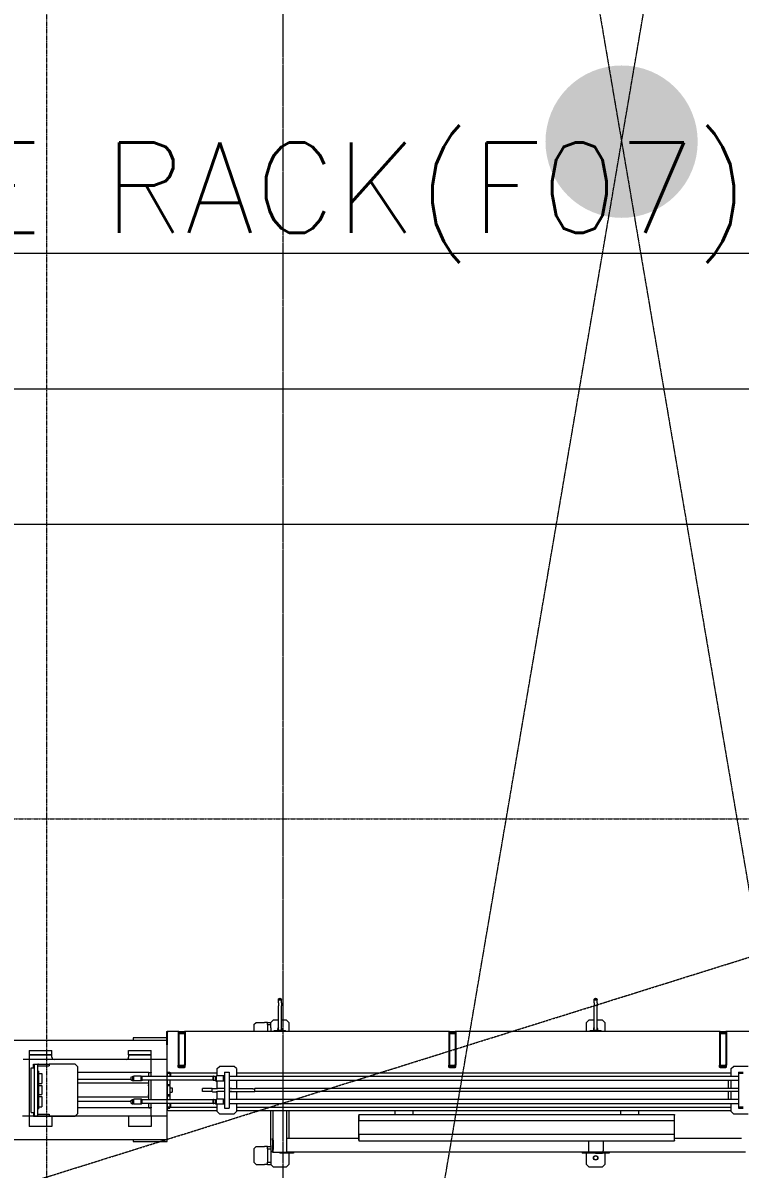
# Model space of a CAD drawing. Extents: x -59767 to 1106559, y -1290 to 1129522.
# Drawn here: x 68104 to 71284, y 252893 to 257971 of the extents above; entities that cross this region are included whole.
import ezdxf

# ---------------------------------------------------------------- set-up
doc = ezdxf.new("R2010")
doc.units = 0
doc.linetypes.add('CENTER', pattern=[2, 1.25, -0.25, 0.25, -0.25])
doc.linetypes.add('PHANTOMX2', pattern=[5, 2.5, -0.5, 0.5, -0.5, 0.5, -0.5])
doc.layers.get('0').update_dxf_attribs({"linetype": 'CONTINUOUS', "lineweight": 9})
for name, color, linetype, lineweight in [('CENTER', 1, 'CENTER', 9), ('TEXT', 3, 'CONTINUOUS', 9), ('중간선', 5, 'CONTINUOUS', 9), ('중심선', 1, 'CENTER', 9)]:
    doc.layers.add(name, color=color, linetype=linetype, lineweight=lineweight)
doc.styles.get("Standard").update_dxf_attribs({"font": 'romans.shx', "bigfont": 'whtgtxt.shx'})

# ---------------------------------------------------------------- blocks, each defined once
blk = doc.blocks.new('CRANE')
at = {"color": 4, "linetype": 'PHANTOMX2'}
for p, q in [((69258.2, 563229.1, -1), (72258.2, 580829.1)), ((69258.2, 580829.1), (72258.2, 563229.1))]:
    blk.add_line(p, q, dxfattribs=at)
blk.add_lwpolyline([(69258.2, 580829.1), (72258.2, 580829.1), (72258.2, 563229.1), (69258.2, 563229.1)], close=True, dxfattribs=at)
at = {"const_width": 337.5}
blk.add_lwpolyline([(70758.2, 571860.3, -1), (70758.2, 572197.8, -1)], format="xyb", close=True, dxfattribs=at)
at = {"layer": 'CENTER', "linetype": 'CENTER'}
blk.add_line((56008.2, 563629.1), (109758.2, 580429.1, -3), dxfattribs=at)

msp = doc.modelspace()

# ---------------------------------------------------------------- linework, layer by layer
at = {"layer": '중간선', "lineweight": 9}
for p, q in [((71401.2, 256948.7), (61401.2, 256948.7)), ((71401.2, 256348.7), (61401.2, 256348.7)), ((71401.2, 255748.7), (61401.2, 255748.7)), ((69236.7, 253630.3), (69236.7, 253645.7)), ((69236.7, 253630.3), (69236.7, 253645.7)), ((69236.7, 253630.3), (69236.7, 253645.7)), ((69236.7, 253630.3), (69236.7, 253645.7)), ((69236.7, 253630.3), (69236.7, 253645.7)), ((69236.7, 253630.3), (69236.7, 253645.7)), ((69236.7, 253630.3), (69236.7, 253645.7)), ((69236.7, 253630.3), (69236.7, 253616.2)), ((69236.7, 253630.3), (69236.7, 253616.2)), ((69236.7, 253630.3), (69236.7, 253616.2)), ((69236.7, 253630.3), (69236.7, 253616.2)), ((69236.7, 253630.3), (69236.7, 253616.2)), ((69236.7, 253630.3), (69236.7, 253616.2)), ((69236.7, 253630.3), (69236.7, 253616.2)), ((69236.7, 253507.5), (69236.7, 253616.2)), ((69236.7, 253507.5), (69236.7, 253616.2)), ((69236.7, 253507.5), (69236.7, 253616.2)), ((69236.7, 253507.5), (69236.7, 253616.2)), ((69236.7, 253507.5), (69236.7, 253616.2)), ((69236.7, 253507.5), (69236.7, 253616.2)), ((69236.7, 253507.5), (69236.7, 253616.2)), ((69249.7, 253630.3), (69249.7, 253645.7)), ((69249.7, 253630.3), (69249.7, 253616.2)), ((69249.7, 253507.5), (69249.7, 253616.2)), ((70636.7, 253630.3), (70636.7, 253645.7)), ((70636.7, 253630.3), (70636.7, 253645.7)), ((70636.7, 253630.3), (70636.7, 253645.7)), ((70636.7, 253630.3), (70636.7, 253645.7)), ((70636.7, 253630.3), (70636.7, 253645.7)), ((70636.7, 253630.3), (70636.7, 253645.7)), ((70636.7, 253630.3), (70636.7, 253645.7)), ((70636.7, 253630.3), (70636.7, 253616.2)), ((70636.7, 253630.3), (70636.7, 253616.2)), ((70636.7, 253630.3), (70636.7, 253616.2)), ((70636.7, 253630.3), (70636.7, 253616.2)), ((70636.7, 253630.3), (70636.7, 253616.2)), ((70636.7, 253630.3), (70636.7, 253616.2)), ((70636.7, 253630.3), (70636.7, 253616.2)), ((70636.7, 253507.5), (70636.7, 253616.2)), ((70636.7, 253507.5), (70636.7, 253616.2)), ((70636.7, 253507.5), (70636.7, 253616.2)), ((70636.7, 253507.5), (70636.7, 253616.2)), ((70636.7, 253507.5), (70636.7, 253616.2)), ((70636.7, 253507.5), (70636.7, 253616.2)), ((70636.7, 253507.5), (70636.7, 253616.2)), ((70649.7, 253630.3), (70649.7, 253645.7)), ((70649.7, 253630.3), (70649.7, 253616.2)), ((70649.7, 253507.5), (70649.7, 253616.2)), ((69128.2, 253533.5), (69138.2, 253543.5)), ((69128.2, 253533.5), (69128.2, 253503.5)), ((69138.2, 253543.5), (69174.2, 253543.5)), ((69188.2, 253543.5), (69174.2, 253543.5)), ((69188.2, 253543.5), (69203.2, 253543.5)), ((69188.2, 253533.5), (69188.2, 253543.5)), ((69188.2, 253533.5), (69188.2, 253503.5)), ((69188.2, 253533.5), (69203.2, 253533.5)), ((69203.2, 253543.5), (69213.2, 253553.5)), ((69203.2, 253518.5), (69203.2, 253543.5)), ((69203.2, 253518.5), (69203.2, 253503.5)), ((69236.7, 253553.5), (69213.2, 253553.5)), ((69273.2, 253553.5), (69249.7, 253553.5)), ((69283.2, 253543.5), (69273.2, 253553.5)), ((69283.2, 253543.5), (69283.2, 253503.5)), ((70603.2, 253543.5), (70613.2, 253553.5)), ((70603.2, 253503.5), (70603.2, 253543.5)), ((70636.7, 253553.5), (70613.2, 253553.5)), ((70673.2, 253553.5), (70649.7, 253553.5)), ((70683.2, 253543.5), (70673.2, 253553.5)), ((70683.2, 253543.5), (70683.2, 253503.5)), ((62643.2, 253464.9), (68740, 253464.9)), ((68593.2, 253474.9), (68593.2, 253464.9)), ((68743.2, 253474.9), (68593.2, 253474.9)), ((68740, 253503.5), (68740, 253497.1)), ((68740, 253503.5), (68743.2, 253503.5)), ((68740, 253497.1), (68740, 253449.9)), ((68748.2, 253503.5), (68743.2, 253503.5)), ((68743.2, 253503.5), (68743.2, 253497.1)), ((68743.2, 253498.5), (68748.2, 253503.5)), ((68743.2, 253503.5), (68743.2, 253497.1)), ((68743.2, 253302.9), (68743.2, 253498.5)), ((68743.2, 253497.1), (68743.2, 253449.9)), ((68743.2, 253497.1), (68743.2, 253449.9)), ((68743.2, 253464.9), (68743.2, 253474.9)), ((68743.2, 253379.9), (68743.2, 253464.9)), ((68794.7, 253503.5), (68748.2, 253503.5)), ((68794.7, 253503.5), (68792.7, 253501.5)), ((68792.7, 253501.5), (68822.7, 253501.5)), ((68792.7, 253501.5), (68792.7, 253495.5)), ((68792.7, 253495.5), (68822.7, 253495.5)), ((68792.7, 253495.5), (68792.7, 253493.5)), ((68792.7, 253493.5), (68822.7, 253493.5)), ((68792.7, 253493.5), (68792.7, 253353.5)), ((68794.7, 253503.5), (68820.7, 253503.5)), ((68794.7, 253490.5), (68794.7, 253356.5)), ((69994.7, 253503.5), (68820.7, 253503.5)), ((68820.7, 253503.5), (68822.7, 253501.5)), ((68820.7, 253490.5), (68820.7, 253356.5)), ((68822.7, 253501.5), (68822.7, 253495.5)), ((68822.7, 253495.5), (68822.7, 253493.5)), ((68822.7, 253493.5), (68822.7, 253353.5)), ((69218.2, 253504.5), (69218.2, 253507.5)), ((69218.2, 253507.5), (69268.2, 253507.5)), ((69218.2, 253504.5), (69218.2, 253507.5)), ((69218.2, 253504.5), (69218.2, 253507.5)), ((69218.2, 253504.5), (69218.2, 253507.5)), ((69218.2, 253504.5), (69218.2, 253507.5)), ((69218.2, 253504.5), (69218.2, 253507.5)), ((69218.2, 253504.5), (69218.2, 253507.5)), ((69218.2, 253504.5), (69228.2, 253504.5)), ((69228.2, 253503.5), (69228.2, 253504.5)), ((69228.2, 253504.5), (69233.2, 253504.5)), ((69233.2, 253503.5), (69233.2, 253504.5)), ((69233.2, 253504.5), (69253.2, 253504.5)), ((69249.7, 253507.5), (69236.7, 253507.5)), ((69253.2, 253504.5), (69258.2, 253504.5)), ((69253.2, 253503.5), (69253.2, 253504.5)), ((69258.2, 253503.5), (69258.2, 253504.5)), ((69258.2, 253504.5), (69268.2, 253504.5)), ((69268.2, 253504.5), (69268.2, 253507.5)), ((69994.7, 253503.5), (69992.7, 253501.5)), ((69992.7, 253501.5), (70022.7, 253501.5)), ((69992.7, 253501.5), (69992.7, 253495.5)), ((69992.7, 253495.5), (70022.7, 253495.5)), ((69992.7, 253495.5), (69992.7, 253493.5)), ((69992.7, 253493.5), (70022.7, 253493.5)), ((69992.7, 253493.5), (69992.7, 253353.5)), ((69994.7, 253503.5), (70020.7, 253503.5)), ((69994.7, 253490.5), (69994.7, 253356.5)), ((71194.7, 253503.5), (70020.7, 253503.5)), ((70020.7, 253503.5), (70022.7, 253501.5)), ((70020.7, 253490.5), (70020.7, 253356.5)), ((70022.7, 253501.5), (70022.7, 253495.5)), ((70022.7, 253495.5), (70022.7, 253493.5)), ((70022.7, 253493.5), (70022.7, 253353.5)), ((70618.2, 253504.5), (70618.2, 253507.5)), ((70618.2, 253507.5), (70668.2, 253507.5)), ((70618.2, 253504.5), (70618.2, 253507.5)), ((70618.2, 253504.5), (70618.2, 253507.5)), ((70618.2, 253504.5), (70618.2, 253507.5)), ((70618.2, 253504.5), (70618.2, 253507.5)), ((70618.2, 253504.5), (70618.2, 253507.5)), ((70618.2, 253504.5), (70618.2, 253507.5)), ((70618.2, 253504.5), (70628.2, 253504.5)), ((70628.2, 253503.5), (70628.2, 253504.5)), ((70628.2, 253504.5), (70633.2, 253504.5)), ((70633.2, 253503.5), (70633.2, 253504.5)), ((70633.2, 253504.5), (70653.2, 253504.5)), ((70649.7, 253507.5), (70636.7, 253507.5)), ((70653.2, 253504.5), (70658.2, 253504.5)), ((70653.2, 253503.5), (70653.2, 253504.5)), ((70658.2, 253503.5), (70658.2, 253504.5)), ((70658.2, 253504.5), (70668.2, 253504.5)), ((70668.2, 253504.5), (70668.2, 253507.5)), ((71194.7, 253503.5), (71192.7, 253501.5)), ((71192.7, 253501.5), (71222.7, 253501.5)), ((71192.7, 253501.5), (71192.7, 253495.5)), ((71192.7, 253495.5), (71222.7, 253495.5)), ((71192.7, 253495.5), (71192.7, 253493.5)), ((71192.7, 253493.5), (71222.7, 253493.5)), ((71192.7, 253493.5), (71192.7, 253353.5)), ((71194.7, 253503.5), (71220.7, 253503.5)), ((71194.7, 253490.5), (71194.7, 253356.5)), ((72394.7, 253503.5), (71220.7, 253503.5)), ((71220.7, 253503.5), (71222.7, 253501.5)), ((71220.7, 253490.5), (71220.7, 253356.5)), ((71222.7, 253501.5), (71222.7, 253495.5)), ((71222.7, 253495.5), (71222.7, 253493.5)), ((71222.7, 253493.5), (71222.7, 253353.5)), ((68132.2, 253419.3), (68132.2, 253081.8)), ((68132.2, 253419.3), (68232.2, 253419.3)), ((68232.2, 253399.3), (68232.2, 253419.3)), ((68572.2, 253419.3), (68672.2, 253419.3)), ((68572.2, 253399.3), (68572.2, 253419.3)), ((68672.2, 253399.3), (68672.2, 253419.3)), ((68740, 253449.9), (68740, 253443.5)), ((68740, 253443.5), (68743.2, 253443.5)), ((68743.2, 253449.9), (68743.2, 253443.5)), ((68743.2, 253449.9), (68743.2, 253443.5)), ((68105.6, 253379.9), (68743.2, 253379.9)), ((68232.2, 253399.3), (68132.2, 253399.3)), ((68132.2, 253399.3), (68232.2, 253399.3)), ((68232.2, 253389.3), (68232.2, 253399.3)), ((68562.2, 253379.3), (68242.2, 253379.3)), ((68572.2, 253399.3), (68572.2, 253389.3)), ((68672.2, 253399.3), (68572.2, 253399.3)), ((68572.2, 253399.3), (68672.2, 253399.3)), ((68672.2, 253322), (68672.2, 253399.3)), ((68743.2, 253129.9), (68743.2, 253379.9)), ((68140.2, 253342.5), (68150.2, 253342.5)), ((68140.2, 253144.5), (68140.2, 253342.5)), ((68150.2, 253342.5), (68150.2, 253358.5)), ((68150.2, 253358.5), (68155.2, 253358.5)), ((68155.2, 253358.5), (68170.2, 253358.5)), ((68155.2, 253348.5), (68155.2, 253358.5)), ((68155.2, 253138.5), (68155.2, 253348.5)), ((68170.2, 253329.5), (68168.2, 253329.5)), ((68168.2, 253329.5), (68168.2, 253157.5)), ((68168.2, 253327.4), (68173.2, 253327.4)), ((68173.2, 253358.5), (68170.2, 253358.5)), ((68170.2, 253348.5), (68170.2, 253358.5)), ((68170.2, 253350.5), (68185.2, 253350.5)), ((68170.2, 253329.5), (68170.2, 253348.5)), ((68170.2, 253329.5), (68170.2, 253327.4)), ((68173.2, 253358.5), (68185.2, 253358.5)), ((68173.2, 253327.4), (68173.2, 253294.9)), ((68173.2, 253317.4), (68188.2, 253317.4)), ((68185.2, 253358.5), (68220.2, 253358.5)), ((68185.2, 253350.5), (68220.2, 253350.5)), ((68188.2, 253317.4), (68188.2, 253294.9)), ((68335.2, 253358.5), (68220.2, 253358.5)), ((68220.2, 253358.5), (68220.2, 253350.5)), ((68345.2, 253348.5), (68335.2, 253358.5)), ((68345.2, 253348.5), (68345.2, 253138.5)), ((68662.2, 253322), (68345.2, 253322)), ((68662.2, 253322), (68672.2, 253322)), ((68662.2, 253322), (68662.2, 253320)), ((68662.2, 253302.9), (68662.2, 253320)), ((68672.2, 253322), (68672.2, 253320)), ((68672.2, 253302.9), (68672.2, 253320)), ((68743.2, 253323.5), (68743.2, 253318.5)), ((68743.2, 253323.5), (68755.2, 253323.5)), ((68743.2, 253318.5), (68743.2, 253302.9)), ((68743.2, 253318.5), (68755.2, 253318.5)), ((68755.2, 253323.5), (68755.2, 253318.5)), ((68755.2, 253318.5), (68755.2, 253302.9)), ((68758.2, 253320), (68758.2, 253319.5)), ((68758.2, 253320), (68965.7, 253320)), ((68758.2, 253317.5), (68758.2, 253319.5)), ((68758.2, 253317.5), (68758.2, 253316.9)), ((68758.2, 253316.9), (68758.2, 253302.9)), ((68792.7, 253353.5), (68822.7, 253353.5)), ((68792.7, 253351.5), (68792.7, 253353.5)), ((68792.7, 253351.5), (68822.7, 253351.5)), ((68792.7, 253345.5), (68792.7, 253351.5)), ((68792.7, 253345.5), (68822.7, 253345.5)), ((68794.7, 253343.5), (68792.7, 253345.5)), ((68794.7, 253343.5), (68820.7, 253343.5)), ((68820.7, 253343.5), (68822.7, 253345.5)), ((68822.7, 253351.5), (68822.7, 253353.5)), ((68822.7, 253345.5), (68822.7, 253351.5)), ((68965.7, 253338.5), (68975.7, 253348.5)), ((68965.7, 253306.2), (68965.7, 253338.5)), ((69040.7, 253348.5), (68975.7, 253348.5)), ((68998.2, 253323.5), (69018.2, 253323.5)), ((68998.2, 253323.5), (68998.2, 253318.5)), ((68998.2, 253318.5), (68998.2, 253168.5)), ((69018.2, 253323.5), (69018.2, 253318.5)), ((69018.2, 253318.5), (69018.2, 253168.5)), ((69050.7, 253338.5), (69040.7, 253348.5)), ((69050.7, 253338.5), (69050.7, 253303.9)), ((69051.5, 253320), (71244.7, 253320)), ((69992.7, 253353.5), (70022.7, 253353.5)), ((69992.7, 253351.5), (69992.7, 253353.5)), ((69992.7, 253351.5), (70022.7, 253351.5)), ((69992.7, 253345.5), (69992.7, 253351.5)), ((69992.7, 253345.5), (70022.7, 253345.5)), ((69994.7, 253343.5), (69992.7, 253345.5)), ((69994.7, 253343.5), (70020.7, 253343.5)), ((70020.7, 253343.5), (70022.7, 253345.5)), ((70022.7, 253351.5), (70022.7, 253353.5)), ((70022.7, 253345.5), (70022.7, 253351.5)), ((71192.7, 253353.5), (71222.7, 253353.5)), ((71192.7, 253351.5), (71192.7, 253353.5)), ((71192.7, 253351.5), (71222.7, 253351.5)), ((71192.7, 253345.5), (71192.7, 253351.5)), ((71192.7, 253345.5), (71222.7, 253345.5)), ((71194.7, 253343.5), (71192.7, 253345.5)), ((71194.7, 253343.5), (71220.7, 253343.5)), ((71220.7, 253343.5), (71222.7, 253345.5)), ((71222.7, 253351.5), (71222.7, 253353.5)), ((71222.7, 253345.5), (71222.7, 253351.5)), ((71244.7, 253338.5), (71254.7, 253348.5)), ((71244.7, 253303.9), (71244.7, 253338.5)), ((71319.7, 253348.5), (71254.7, 253348.5)), ((71277.2, 253323.5), (71297.2, 253323.5)), ((71277.2, 253323.5), (71277.2, 253318.5)), ((71277.2, 253318.5), (71297.2, 253318.5)), ((71277.2, 253318.5), (71277.2, 253168.5)), ((68168.2, 253262.4), (68173.2, 253262.4)), ((68173.2, 253294.9), (68173.2, 253262.4)), ((68173.2, 253272.4), (68188.2, 253272.4)), ((68173.2, 253272.4), (68188.2, 253272.4)), ((68173.2, 253263.5), (68188.2, 253263.5)), ((68173.2, 253262.4), (68173.2, 253243.5)), ((68188.2, 253294.9), (68188.2, 253272.4)), ((68188.2, 253263.5), (68188.2, 253243.5)), ((68345.2, 253292), (68582.2, 253292)), ((68662.2, 253273.5), (68345.2, 253273.5)), ((68582.2, 253299.2), (68582.2, 253297)), ((68582.2, 253297), (68582.2, 253290.5)), ((68582.7, 253300.1), (68589.2, 253303.9)), ((68582.7, 253289.6), (68589.2, 253285.9)), ((68582.7, 253289.6), (68589.2, 253285.9)), ((68589.2, 253303.9), (68589.2, 253299.2)), ((68589.2, 253303.9), (68591.7, 253303.9)), ((68589.2, 253299.2), (68589.2, 253285.9)), ((68589.2, 253285.9), (68591.7, 253285.9)), ((68589.2, 253285.9), (68591.7, 253285.9)), ((68591.7, 253303.9), (68591.7, 253299.2)), ((68592.2, 253303.4), (68591.7, 253303.9)), ((68591.7, 253299.2), (68591.7, 253285.9)), ((68592.2, 253286.4), (68591.7, 253285.9)), ((68592.2, 253286.4), (68591.7, 253285.9)), ((68592.2, 253303.4), (68592.2, 253298.9)), ((68592.2, 253301.9), (68592.4, 253302.1)), ((68592.2, 253298.9), (68592.2, 253286.4)), ((68592.2, 253287.9), (68592.4, 253287.7)), ((68592.2, 253287.9), (68592.4, 253287.7)), ((68592.4, 253303.4), (68596, 253305.4)), ((68592.4, 253294.9), (68592.4, 253303.4)), ((68592.4, 253286.4), (68592.4, 253294.9)), ((68592.4, 253286.4), (68596, 253284.3)), ((68592.4, 253286.4), (68596, 253284.3)), ((68596, 253294.9), (68596, 253305.4)), ((68628.8, 253305.4), (68596, 253305.4)), ((68596, 253284.3), (68596, 253294.9)), ((68628.8, 253284.3), (68596, 253284.3)), ((68628.8, 253284.3), (68596, 253284.3)), ((68628.8, 253294.9), (68628.8, 253305.4)), ((68632.4, 253303.4), (68628.8, 253305.4)), ((68628.8, 253284.3), (68628.8, 253294.9)), ((68632.4, 253286.4), (68628.8, 253284.3)), ((68632.4, 253286.4), (68628.8, 253284.3)), ((68632.4, 253294.9), (68632.4, 253303.4)), ((68947.2, 253302.9), (68632.4, 253302.9)), ((68632.4, 253286.4), (68632.4, 253294.9)), ((68947.2, 253286.9), (68632.4, 253286.9)), ((68947.2, 253286.9), (68632.4, 253286.9)), ((68658.2, 253265.5), (68662.2, 253265.5)), ((68662.2, 253200.1), (68662.2, 253286.9)), ((68672.2, 253200.1), (68672.2, 253286.9)), ((68743.2, 253200.1), (68743.2, 253286.9)), ((68743.2, 253286.9), (68743.2, 253273.5)), ((68743.2, 253273.5), (68743.2, 253268.5)), ((68743.2, 253263.5), (68743.2, 253268.5)), ((68743.2, 253268.5), (68755.2, 253268.5)), ((68743.2, 253263.5), (68743.2, 253223.5)), ((68743.2, 253263.5), (68755.2, 253263.5)), ((68755.2, 253286.9), (68755.2, 253273.5)), ((68755.2, 253273.5), (68755.2, 253268.5)), ((68755.2, 253263.5), (68755.2, 253268.5)), ((68755.2, 253263.5), (68755.2, 253250)), ((68947.2, 253302.9), (68948.7, 253304.4)), ((68947.2, 253291), (68947.2, 253302.9)), ((68947.2, 253286.9), (68947.2, 253302.9)), ((68947.2, 253286.9), (68947.2, 253291)), ((68947.2, 253286.9), (68948.7, 253285.4)), ((68947.2, 253286.9), (68948.7, 253285.4)), ((68948.7, 253290.3), (68948.7, 253304.4)), ((68950.2, 253304.4), (68948.7, 253304.4)), ((68948.7, 253285.4), (68948.7, 253290.3)), ((68950.2, 253285.4), (68948.7, 253285.4)), ((68950.2, 253285.4), (68948.7, 253285.4)), ((68950.2, 253304.4), (68950.2, 253303.4)), ((68956.7, 253303.4), (68950.2, 253303.4)), ((68950.2, 253286.4), (68950.2, 253285.4)), ((68956.7, 253286.4), (68950.2, 253286.4)), ((68956.7, 253303.4), (68957.2, 253303.4)), ((68956.7, 253286.4), (68957.2, 253286.4)), ((68957.2, 253302.9), (68957.7, 253303.4)), ((68957.2, 253290.5), (68957.2, 253303.4)), ((68957.2, 253286.4), (68957.2, 253290.5)), ((68957.2, 253286.9), (68957.7, 253286.4)), ((68957.2, 253286.9), (68957.7, 253286.4)), ((68957.7, 253303.9), (68961.8, 253306.2)), ((68957.7, 253294.9), (68957.7, 253303.9)), ((68957.7, 253303.4), (68957.7, 253298.9)), ((68957.7, 253298.9), (68957.7, 253286.4)), ((68957.7, 253285.9), (68957.7, 253294.9)), ((68957.7, 253285.9), (68961.8, 253283.5)), ((68957.7, 253285.9), (68961.8, 253283.5)), ((68961.8, 253294.9), (68961.8, 253306.2)), ((68993.6, 253306.2), (68961.8, 253306.2)), ((68961.8, 253283.5), (68961.8, 253294.9)), ((68993.6, 253283.5), (68961.8, 253283.5)), ((68993.6, 253283.5), (68961.8, 253283.5)), ((68965.7, 253250.5), (68965.7, 253283.5)), ((68993.6, 253294.9), (68993.6, 253306.2)), ((68997.7, 253303.9), (68993.6, 253306.2)), ((68993.6, 253283.5), (68993.6, 253294.9)), ((68997.7, 253285.9), (68993.6, 253283.5)), ((68997.7, 253285.9), (68993.6, 253283.5)), ((68998.2, 253303.9), (68997.7, 253303.9)), ((68997.7, 253285.9), (68997.7, 253303.9)), ((68997.7, 253294.9), (68997.7, 253303.9)), ((68997.7, 253285.9), (68997.7, 253294.9)), ((68998.2, 253285.9), (68997.7, 253285.9)), ((68998.2, 253285.9), (68997.7, 253285.9)), ((68998.2, 253307.4), (68998.2, 253282.4)), ((71277.2, 253303.9), (69018.2, 253303.9)), ((71277.2, 253285.9), (69018.2, 253285.9)), ((71277.2, 253285.9), (69018.2, 253285.9)), ((69050.7, 253285.9), (69050.7, 253249.8)), ((71232.7, 253250.4), (71232.7, 253285.9)), ((71244.7, 253250.4), (71244.7, 253285.9)), ((68168.2, 253224.6), (68173.2, 253224.6)), ((68173.2, 253243.5), (68173.2, 253224.6)), ((68173.2, 253224.6), (68173.2, 253192.1)), ((68173.2, 253223.5), (68188.2, 253223.5)), ((68173.2, 253214.6), (68188.2, 253214.6)), ((68188.2, 253243.5), (68188.2, 253223.5)), ((68188.2, 253214.6), (68188.2, 253192.1)), ((68345.2, 253213.5), (68662.2, 253213.5)), ((68658.2, 253221.5), (68662.2, 253221.5)), ((68743.2, 253223.5), (68743.2, 253218.5)), ((68743.2, 253223.5), (68755.2, 253223.5)), ((68743.2, 253218.5), (68743.2, 253213.5)), ((68743.2, 253218.5), (68755.2, 253218.5)), ((68743.2, 253213.5), (68743.2, 253200.1)), ((68755.2, 253253.5), (68755.2, 253233.5)), ((68755.2, 253253.5), (68765.2, 253253.5)), ((68755.2, 253236.9), (68755.2, 253223.5)), ((68755.2, 253233.5), (68765.2, 253233.5)), ((68755.2, 253223.5), (68755.2, 253218.5)), ((68755.2, 253218.5), (68755.2, 253213.5)), ((68755.2, 253213.5), (68755.2, 253200.1)), ((68765.2, 253253.5), (68765.2, 253233.5)), ((68899.7, 253249.4), (68900.7, 253250.4)), ((68899.7, 253243.5), (68899.7, 253249.4)), ((68899.7, 253237.5), (68899.7, 253243.5)), ((68899.7, 253237.5), (68900.7, 253236.5)), ((68900.7, 253243.5), (68900.7, 253250.4)), ((68942.2, 253250.4), (68900.7, 253250.4)), ((68900.7, 253236.5), (68900.7, 253243.5)), ((68942.2, 253236.5), (68900.7, 253236.5)), ((68942.2, 253243.5), (68942.2, 253250.4)), ((68942.7, 253249.9), (68942.2, 253250.4)), ((68942.2, 253236.5), (68942.2, 253243.5)), ((68942.7, 253237), (68942.2, 253236.5)), ((68942.7, 253249.8), (68943.7, 253250.8)), ((68942.7, 253249.4), (68942.7, 253249.9)), ((68942.7, 253243.5), (68942.7, 253249.9)), ((68942.7, 253248.8), (68942.7, 253249.8)), ((68942.7, 253246.2), (68942.7, 253248.8)), ((68942.7, 253245.9), (68942.7, 253246.2)), ((68942.7, 253241), (68942.7, 253245.9)), ((68942.7, 253237), (68942.7, 253243.5)), ((68942.7, 253240.7), (68942.7, 253241)), ((68942.7, 253238.2), (68942.7, 253240.7)), ((68942.7, 253237.2), (68942.7, 253238.2)), ((68942.7, 253237), (68942.7, 253237.5)), ((68942.7, 253237.2), (68943.7, 253236.2)), ((68943.7, 253250.8), (68960.3, 253250.8)), ((68943.7, 253236.2), (68960.3, 253236.2)), ((68965.7, 253203.4), (68965.7, 253236.4)), ((68967.7, 253249.6), (68966.7, 253250.4)), ((68967.7, 253237.3), (68966.7, 253236.5)), ((68998.2, 253250.4), (68966.8, 253250.4)), ((68998.2, 253236.5), (68966.8, 253236.5)), ((69018.7, 253250.3), (69021.6, 253250.3)), ((69018.7, 253236.7), (69021.6, 253236.7)), ((69026.2, 253250.3), (69027.7, 253250.3)), ((69026.2, 253236.7), (69027.7, 253236.7)), ((69028.2, 253249.8), (69027.7, 253250.3)), ((69028.2, 253237.2), (69027.7, 253236.7)), ((69028.2, 253249.8), (69102.2, 253249.8)), ((69028.2, 253237.2), (69102.2, 253237.2)), ((69050.7, 253237.2), (69050.7, 253201.1)), ((69102.2, 253249.8), (69102.7, 253250.3)), ((69102.2, 253237.2), (69102.7, 253236.7)), ((69102.7, 253250.3), (69121.7, 253250.3)), ((69102.7, 253236.7), (69121.7, 253236.7)), ((69122.7, 253249.5), (69123.2, 253249.5)), ((69122.7, 253237.5), (69123.2, 253237.5)), ((69123.2, 253249.5), (69130.7, 253249.5)), ((69123.2, 253237.5), (69130.7, 253237.5)), ((69130.7, 253249.5), (69130.7, 253250.4)), ((69130.7, 253250.4), (69132.7, 253250.4)), ((69130.7, 253236.6), (69130.7, 253237.5)), ((69130.7, 253236.6), (69132.7, 253236.6)), ((71277.2, 253250.4), (69132.7, 253250.4)), ((69132.7, 253236.6), (69132.7, 253250.4)), ((71277.2, 253236.6), (69132.7, 253236.6)), ((71232.7, 253201.1), (71232.7, 253236.6)), ((71244.7, 253201.1), (71244.7, 253236.6)), ((68168.2, 253159.6), (68173.2, 253159.6)), ((68168.2, 253159.6), (68173.2, 253159.6)), ((68170.2, 253159.6), (68170.2, 253157.5)), ((68173.2, 253192.1), (68173.2, 253159.6)), ((68173.2, 253169.6), (68188.2, 253169.6)), ((68173.2, 253169.6), (68188.2, 253169.6)), ((68188.2, 253192.1), (68188.2, 253169.6)), ((68345.2, 253195), (68582.2, 253195)), ((68672.2, 253165), (68345.2, 253165)), ((68582.2, 253196.4), (68582.2, 253194.2)), ((68582.2, 253194.2), (68582.2, 253187.7)), ((68582.7, 253197.3), (68589.2, 253201.1)), ((68582.7, 253186.8), (68589.2, 253183.1)), ((68582.7, 253186.8), (68589.2, 253183.1)), ((68589.2, 253201.1), (68589.2, 253196.4)), ((68589.2, 253201.1), (68591.7, 253201.1)), ((68589.2, 253196.4), (68589.2, 253183.1)), ((68589.2, 253183.1), (68591.7, 253183.1)), ((68589.2, 253183.1), (68591.7, 253183.1)), ((68591.7, 253201.1), (68591.7, 253196.4)), ((68592.2, 253200.6), (68591.7, 253201.1)), ((68591.7, 253196.4), (68591.7, 253183.1)), ((68592.2, 253183.6), (68591.7, 253183.1)), ((68592.2, 253183.6), (68591.7, 253183.1)), ((68592.2, 253200.6), (68592.2, 253196.1)), ((68592.2, 253199.1), (68592.4, 253199.3)), ((68592.2, 253196.1), (68592.2, 253183.6)), ((68592.2, 253185.1), (68592.4, 253184.9)), ((68592.2, 253185.1), (68592.4, 253184.9)), ((68592.4, 253200.6), (68596, 253202.6)), ((68592.4, 253192.1), (68592.4, 253200.6)), ((68592.4, 253183.6), (68592.4, 253192.1)), ((68592.4, 253183.6), (68596, 253181.5)), ((68592.4, 253183.6), (68596, 253181.5)), ((68596, 253192.1), (68596, 253202.6)), ((68628.8, 253202.6), (68596, 253202.6)), ((68596, 253181.5), (68596, 253192.1)), ((68628.8, 253181.5), (68596, 253181.5)), ((68628.8, 253181.5), (68596, 253181.5)), ((68628.8, 253192.1), (68628.8, 253202.6)), ((68632.4, 253200.6), (68628.8, 253202.6)), ((68628.8, 253181.5), (68628.8, 253192.1)), ((68632.4, 253183.6), (68628.8, 253181.5)), ((68632.4, 253183.6), (68628.8, 253181.5)), ((68632.4, 253192.1), (68632.4, 253200.6)), ((68947.2, 253200.1), (68632.4, 253200.1)), ((68632.4, 253183.6), (68632.4, 253192.1)), ((68947.2, 253184.1), (68632.4, 253184.1)), ((68947.2, 253184.1), (68632.4, 253184.1)), ((68662.2, 253167), (68662.2, 253184.1)), ((68662.2, 253167), (68662.2, 253165)), ((68662.2, 253165), (68672.2, 253165)), ((68672.2, 253167), (68672.2, 253184.1)), ((68672.2, 253167), (68672.2, 253165)), ((68672.2, 253129.8), (68672.2, 253165)), ((68743.2, 253158.5), (68743.2, 253184.1)), ((68743.2, 253184.1), (68743.2, 253168.5)), ((68743.2, 253163.5), (68743.2, 253168.5)), ((68743.2, 253168.5), (68755.2, 253168.5)), ((68743.2, 253163.5), (68743.2, 253159.9)), ((68743.2, 253159.9), (68743.2, 253163.5)), ((68743.2, 253163.5), (68755.2, 253163.5)), ((68743.2, 253153.5), (68743.2, 253159.9)), ((68743.2, 253159.9), (68743.2, 253153.5)), ((68755.2, 253184.1), (68755.2, 253168.5)), ((68755.2, 253163.5), (68755.2, 253168.5)), ((68758.2, 253184.1), (68758.2, 253170)), ((68758.2, 253170), (68758.2, 253169.4)), ((68758.2, 253167.4), (68758.2, 253169.4)), ((68758.2, 253167.4), (68758.2, 253167)), ((68758.2, 253167), (68965.7, 253167)), ((68947.2, 253200.1), (68948.7, 253201.6)), ((68947.2, 253188.2), (68947.2, 253200.1)), ((68947.2, 253184.1), (68947.2, 253200.1)), ((68947.2, 253184.1), (68947.2, 253188.2)), ((68947.2, 253184.1), (68948.7, 253182.6)), ((68947.2, 253184.1), (68948.7, 253182.6)), ((68948.7, 253187.5), (68948.7, 253201.6)), ((68950.2, 253201.6), (68948.7, 253201.6)), ((68948.7, 253182.6), (68948.7, 253187.5)), ((68950.2, 253182.6), (68948.7, 253182.6)), ((68950.2, 253182.6), (68948.7, 253182.6)), ((68950.2, 253201.6), (68950.2, 253200.6)), ((68956.7, 253200.6), (68950.2, 253200.6)), ((68950.2, 253183.6), (68950.2, 253182.6)), ((68956.7, 253183.6), (68950.2, 253183.6)), ((68956.7, 253200.6), (68957.2, 253200.6)), ((68956.7, 253183.6), (68957.2, 253183.6)), ((68957.2, 253200.1), (68957.7, 253200.6)), ((68957.2, 253187.7), (68957.2, 253200.6)), ((68957.2, 253183.6), (68957.2, 253187.7)), ((68957.2, 253184.1), (68957.7, 253183.6)), ((68957.2, 253184.1), (68957.7, 253183.6)), ((68957.7, 253201.1), (68961.8, 253203.4)), ((68957.7, 253192.1), (68957.7, 253201.1)), ((68957.7, 253200.6), (68957.7, 253196.1)), ((68957.7, 253196.1), (68957.7, 253183.6)), ((68957.7, 253183.1), (68957.7, 253192.1)), ((68957.7, 253183.1), (68961.8, 253180.7)), ((68957.7, 253183.1), (68961.8, 253180.7)), ((68961.8, 253192.1), (68961.8, 253203.4)), ((68993.6, 253203.4), (68961.8, 253203.4)), ((68961.8, 253180.7), (68961.8, 253192.1)), ((68993.6, 253180.7), (68961.8, 253180.7)), ((68993.6, 253180.7), (68961.8, 253180.7)), ((68965.7, 253148.5), (68965.7, 253180.7)), ((68993.6, 253192.1), (68993.6, 253203.4)), ((68997.7, 253201.1), (68993.6, 253203.4)), ((68993.6, 253180.7), (68993.6, 253192.1)), ((68997.7, 253183.1), (68993.6, 253180.7)), ((68997.7, 253183.1), (68993.6, 253180.7)), ((68998.2, 253201.1), (68997.7, 253201.1)), ((68997.7, 253183.1), (68997.7, 253201.1)), ((68997.7, 253192.1), (68997.7, 253201.1)), ((68997.7, 253183.1), (68997.7, 253192.1)), ((68998.2, 253183.1), (68997.7, 253183.1)), ((68998.2, 253183.1), (68997.7, 253183.1)), ((68998.2, 253204.6), (68998.2, 253179.6)), ((68998.2, 253168.5), (68998.2, 253163.5)), ((68998.2, 253163.5), (69018.2, 253163.5)), ((71277.2, 253201.1), (69018.2, 253201.1)), ((71277.2, 253183.1), (69018.2, 253183.1)), ((71277.2, 253183.1), (69018.2, 253183.1)), ((69018.2, 253168.5), (69018.2, 253163.5)), ((69050.7, 253183.1), (69050.7, 253148.5)), ((69051.5, 253167), (71243.8, 253167)), ((71244.7, 253148.5), (71244.7, 253183.1)), ((71277.2, 253168.5), (71297.2, 253168.5)), ((71277.2, 253168.5), (71277.2, 253163.5)), ((71277.2, 253163.5), (71297.2, 253163.5)), ((68102, 253129.9), (68743.2, 253129.9)), ((68140.2, 253144.5), (68150.2, 253144.5)), ((68150.2, 253144.5), (68150.2, 253128.5)), ((68150.2, 253128.5), (68155.2, 253128.5)), ((68155.2, 253128.5), (68155.2, 253138.5)), ((68155.2, 253128.5), (68173.2, 253128.5)), ((68155.2, 253128.5), (68170.2, 253128.5)), ((68170.2, 253157.5), (68168.2, 253157.5)), ((68170.2, 253138.5), (68170.2, 253157.5)), ((68170.2, 253128.5), (68170.2, 253138.5)), ((68170.2, 253136.5), (68185.2, 253136.5)), ((68173.2, 253128.5), (68185.2, 253128.5)), ((68185.2, 253136.5), (68220.2, 253136.5)), ((68185.2, 253128.5), (68220.2, 253128.5)), ((68220.2, 253136.5), (68220.2, 253128.5)), ((68220.2, 253128.5), (68335.2, 253128.5)), ((68232.2, 253128.5), (68232.2, 253081.8)), ((68335.2, 253128.5), (68345.2, 253138.5)), ((68572.2, 253129.8), (68572.2, 253081.8)), ((68572.2, 253129.8), (68572.2, 253098.8)), ((68672.2, 253129.8), (68672.2, 253081.8)), ((68748.2, 253153.5), (68743.2, 253153.5)), ((68743.2, 253024.9), (68743.2, 253129.9)), ((68748.2, 253153.5), (68965.7, 253153.5)), ((68965.7, 253148.5), (68975.7, 253138.5)), ((68975.7, 253138.5), (69040.7, 253138.5)), ((69040.7, 253138.5), (69050.7, 253148.5)), ((69050.7, 253153.5), (71244.7, 253153.5)), ((69203.2, 253008.5), (69203.2, 253153.5)), ((69213.2, 252971.5), (69213.2, 253153.5)), ((69273.2, 253153.5), (69273.2, 252980.5)), ((69283.2, 253153.5), (69283.2, 253028.5)), ((69593.2, 253134.7), (69593.2, 253131.5)), ((69593.2, 253134.7), (70993.2, 253134.7)), ((69593.2, 253132.5), (69593.2, 253106.5)), ((69593.2, 253021.5), (69593.2, 253131.5)), ((69753.2, 253153.5), (69753.2, 253134.7)), ((69833.2, 253153.5), (69833.2, 253134.7)), ((70753.2, 253153.5), (70753.2, 253134.7)), ((70833.2, 253153.5), (70833.2, 253134.7)), ((70993.2, 253134.7), (70993.2, 253132.5)), ((70993.2, 253106.5), (70993.2, 253132.5)), ((71244.7, 253148.5), (71254.7, 253138.5)), ((71254.7, 253138.5), (71319.7, 253138.5)), ((68132.2, 253098.8), (68132.2, 253086.8)), ((68232.2, 253081.8), (68132.2, 253081.8)), ((68572.2, 253098.8), (68572.2, 253086.8)), ((68672.2, 253081.8), (68572.2, 253081.8)), ((70993.2, 253106.5), (69593.2, 253106.5)), ((70993.2, 253046.5), (70993.2, 253106.5)), ((62643.2, 253024.9), (68743.2, 253024.9)), ((68593.2, 253024.9), (68593.2, 253014.9)), ((68593.2, 253014.9), (68743.2, 253014.9)), ((68743.2, 253014.9), (68743.2, 253024.9)), ((69203.2, 252998.5), (69203.2, 253008.5)), ((69210, 253028.5), (69213.2, 253028.5)), ((69210, 253022.1), (69210, 253028.5)), ((69210, 253022.1), (69210, 252974.9)), ((69213.2, 253022.1), (69213.2, 253028.5)), ((69213.2, 253022.1), (69213.2, 253028.5)), ((69213.2, 253022.1), (69213.2, 252980.5)), ((69213.2, 253022.1), (69213.2, 252980.5)), ((69593.2, 253028.5), (69273.2, 253028.5)), ((69593.2, 253046.5), (69593.2, 253020.5)), ((70993.2, 253046.5), (69593.2, 253046.5)), ((69593.2, 253021.5), (69593.2, 253018.3)), ((69593.2, 253018.3), (70993.2, 253018.3)), ((70613.2, 252971.5), (70613.2, 253018.3)), ((70676.4, 253018.3), (70676.4, 252974.9)), ((70993.2, 253020.5), (70993.2, 253046.5)), ((71290, 253028.5), (70993.2, 253028.5)), ((70993.2, 253020.5), (70993.2, 253018.3)), ((69128.2, 252983.5), (69138.2, 252993.5)), ((69128.2, 252983.5), (69128.2, 252923.5)), ((69138.2, 252993.5), (69174.2, 252993.5)), ((69188.2, 252993.5), (69174.2, 252993.5)), ((69188.2, 252993.5), (69203.2, 252993.5)), ((69188.2, 252983.5), (69188.2, 252993.5)), ((69188.2, 252983.5), (69188.2, 252923.5)), ((69188.2, 252983.5), (69203.2, 252983.5)), ((69203.2, 252998.5), (69203.2, 252938.5)), ((69210, 252968.5), (69210, 252974.9)), ((69210, 252968.5), (69213.2, 252968.5)), ((69213.2, 252968.5), (69213.2, 252980.5)), ((69213.2, 252968.5), (69216.2, 252968.5)), ((69216.2, 252968.5), (69270.2, 252968.5)), ((69216.2, 252968.5), (69270.2, 252968.5)), ((69243.2, 252968.5), (69243.2, 252964)), ((69303.2, 252964), (69243.2, 252964)), ((69270.2, 252968.5), (69273.2, 252968.5)), ((69273.2, 252980.5), (69273.2, 252968.5)), ((70673.2, 252968.5), (69273.2, 252968.5)), ((69303.2, 252968.5), (69273.2, 252968.5)), ((69283.2, 252964), (69283.2, 252913.5)), ((69303.2, 252968.5), (69303.2, 252964)), ((70583.2, 252968.5), (70583.2, 252964)), ((70613.2, 252964), (70583.2, 252964)), ((70603.2, 252913.5), (70603.2, 252964)), ((70613.2, 252968.5), (70613.2, 252980.5)), ((70613.2, 252968.5), (70613.2, 252964)), ((70643.2, 252964), (70613.2, 252964)), ((70643.2, 252968.5), (70643.2, 252964)), ((70643.2, 252964), (70673.2, 252964)), ((70673.2, 252968.5), (70676.4, 252968.5)), ((70673.2, 252968.5), (70673.2, 252964)), ((70703.2, 252968.5), (70673.2, 252968.5)), ((70703.2, 252964), (70673.2, 252964)), ((70676.4, 252968.5), (70676.4, 252974.9)), ((70683.2, 252964), (70683.2, 252913.5)), ((71308.2, 252968.5), (70703.2, 252968.5)), ((70703.2, 252968.5), (70703.2, 252964)), ((69128.2, 252923.5), (69138.2, 252913.5)), ((69138.2, 252913.5), (69174.2, 252913.5)), ((69188.2, 252913.5), (69174.2, 252913.5)), ((69188.2, 252913.5), (69188.2, 252923.5)), ((69188.2, 252923.5), (69203.2, 252923.5)), ((69188.2, 252913.5), (69203.2, 252913.5)), ((69203.2, 252938.5), (69203.2, 252913.5)), ((69203.2, 252913.5), (69213.2, 252903.5)), ((69273.2, 252903.5), (69283.2, 252913.5)), ((70603.2, 252913.5), (70613.2, 252903.5)), ((70673.2, 252903.5), (70683.2, 252913.5)), ((69213.2, 252903.5), (69273.2, 252903.5)), ((70613.2, 252903.5), (70673.2, 252903.5))]:
    msp.add_line(p, q, dxfattribs=at)
for points in [[(69026.2, 253250.3), (69025.3, 253250.1), (69024.7, 253250), (69023.8, 253250), (69022.8, 253250), (69021.8, 253250.2), (69021.6, 253250.3)], [(69021.6, 253250.3), (69022.6, 253250.1), (69023.1, 253250), (69024.1, 253250), (69025.1, 253250), (69026.1, 253250.2), (69026.2, 253250.3)], [(69026.2, 253236.7), (69025.3, 253236.8), (69024.7, 253236.9), (69023.8, 253237), (69022.8, 253236.9), (69021.8, 253236.7), (69021.6, 253236.7)], [(69021.6, 253236.7), (69022.6, 253236.8), (69023.1, 253236.9), (69024.1, 253237), (69025.1, 253236.9), (69026.1, 253236.7), (69026.2, 253236.7)]]:
    msp.add_lwpolyline(points, dxfattribs=at)
for radius in [10, 8.47]:
    msp.add_circle((70643.2, 252943.5), radius, dxfattribs=at)
for centre, radius, start, end in [((69243.2, 253513.5), 10, 130.5408, 216.869), ((69243.2, 253513.5), 8.47, 140.1495, 219.8539), ((69243.2, 253513.5), 10, 323.1301, 49.4576), ((69243.2, 253513.5), 8.47, 320.1551, 39.8483), ((70643.2, 253513.5), 10, 130.5408, 216.869), ((70643.2, 253513.5), 8.47, 140.1495, 219.8539), ((70643.2, 253513.5), 10, 323.1301, 49.4576), ((70643.2, 253513.5), 8.47, 320.1551, 39.8483), ((68797.7, 253490.5), 3, 90, 180), ((68817.7, 253490.5), 3, 0, 90), ((69997.7, 253490.5), 3, 90, 180), ((70017.7, 253490.5), 3, 0, 90), ((71197.7, 253490.5), 3, 90, 180), ((71217.7, 253490.5), 3, 0, 90), ((68242.2, 253389.3), 10, 180, 270), ((68562.2, 253389.3), 10, 270, 0), ((68797.7, 253356.5), 3, 180, 269.8536), ((68817.7, 253356.5), 3, 270.1464, 360), ((69997.7, 253356.5), 3, 180, 269.8536), ((70017.7, 253356.5), 3, 270.1464, 360), ((71197.7, 253356.5), 3, 180, 269.8536), ((71217.7, 253356.5), 3, 270.1464, 360), ((68583.2, 253299.2), 1, 120, 180), ((68583.2, 253299.2), 1, 120, 180), ((68583.2, 253290.5), 1, 180, 240), ((68583.2, 253290.5), 1, 180, 240), ((69016.1, 253260.7), 10.8, 281.2176, 284.2152), ((69016.1, 253260.7), 10.8, 281.2176, 284.2152), ((69016.1, 253226.2), 10.8, 75.7848, 78.7824), ((69016.1, 253226.2), 10.8, 75.7848, 78.7824), ((69121.7, 253249.3), 1, 0, 90), ((69121.7, 253237.7), 1, 270, 0), ((68583.2, 253196.4), 1, 120, 180), ((68583.2, 253196.4), 1, 120, 180), ((68583.2, 253187.7), 1, 180, 240), ((68583.2, 253187.7), 1, 180, 240), ((68668.2, 253074.9), 60, 269.8751, 270.1249), ((69219.6, 252974.9), 6.4, 269.802, 270)]:
    msp.add_arc(centre, radius, start, end, dxfattribs=at)
at = {"layer": '중간선', "lineweight": 9, "extrusion": (0, 0, -1)}
for centre, major_axis, ratio, start_param, end_param in [((69243.2, 253645.7), (-6.5, 0), 0.707107, 0, 3.141593), ((69243.2, 253645.7), (-6.5, 0), 0.707107, 0, 3.141593), ((69243.2, 253645.7), (-6.5, 0), 0.707107, 0, 3.141593), ((69243.2, 253645.7), (-6.5, 0), 0.707107, 0, 3.141593), ((69243.2, 253645.7), (-6.5, 0), 0.707107, 0, 3.141593), ((69243.2, 253645.7), (-6.5, 0), 0.707107, 0, 3.141593), ((69243.2, 253645.7), (-6.5, 0), 0.707107, 0, 3.141593), ((69243.2, 253645.7), (-6.5, 0), 0.707107, 3.141593, 6.283185), ((69243.2, 253645.7), (-6.5, 0), 0.707107, 6.279744, 6.283185), ((69243.2, 253645.7), (-6.5, 0), 0.707107, 6.279744, 6.283185), ((69243.2, 253645.7), (-6.5, 0), 0.707107, 6.279744, 6.283185), ((69243.2, 253645.7), (-6.5, 0), 0.707107, 6.279744, 6.283185), ((69243.2, 253645.7), (-6.5, 0), 0.707107, 6.279744, 6.283185), ((69243.2, 253645.7), (-6.5, 0), 0.707107, 6.279744, 6.283185), ((69243.2, 253645.7), (5, 0), 0.707107, 3.141593, 6.283185), ((69243.2, 253645.7), (-5, 0), 0.707107, 0, 3.141593), ((69243.2, 253645.7), (5, 0), 0.707107, 0, 3.141593), ((69243.2, 253645.7), (-5, 0), 0.707107, 3.141593, 6.283185), ((70643.2, 253645.7), (-6.5, 0), 0.707107, 0, 3.141593), ((70643.2, 253645.7), (-6.5, 0), 0.707107, 0, 3.141593), ((70643.2, 253645.7), (-6.5, 0), 0.707107, 0, 3.141593), ((70643.2, 253645.7), (-6.5, 0), 0.707107, 0, 3.141593), ((70643.2, 253645.7), (-6.5, 0), 0.707107, 0, 3.141593), ((70643.2, 253645.7), (-6.5, 0), 0.707107, 0, 3.141593), ((70643.2, 253645.7), (-6.5, 0), 0.707107, 0, 3.141593), ((70643.2, 253645.7), (-6.5, 0), 0.707107, 3.141593, 6.283185), ((70643.2, 253645.7), (-6.5, 0), 0.707107, 6.279744, 6.283185), ((70643.2, 253645.7), (-6.5, 0), 0.707107, 6.279744, 6.283185), ((70643.2, 253645.7), (-6.5, 0), 0.707107, 6.279744, 6.283185), ((70643.2, 253645.7), (-6.5, 0), 0.707107, 6.279744, 6.283185), ((70643.2, 253645.7), (-6.5, 0), 0.707107, 6.279744, 6.283185), ((70643.2, 253645.7), (-6.5, 0), 0.707107, 6.279744, 6.283185), ((70643.2, 253645.7), (5, 0), 0.707107, 3.141593, 6.283185), ((70643.2, 253645.7), (-5, 0), 0.707107, 0, 3.141593), ((70643.2, 253645.7), (5, 0), 0.707107, 0, 3.141593), ((70643.2, 253645.7), (-5, 0), 0.707107, 3.141593, 6.283185), ((68969.3, 253248.8), (12.6, -1.4), 0.110596, 3.914438, 4.494146), ((68969.3, 253248.8), (12.6, -1.4), 0.110596, 3.914438, 4.494146), ((68969.3, 253238.2), (12.6, 1.4), 0.110596, 1.78904, 2.368747), ((68969.3, 253238.2), (12.6, 1.4), 0.110596, 1.78904, 2.368747)]:
    msp.add_ellipse(centre, major_axis=major_axis, ratio=ratio, start_param=start_param, end_param=end_param, dxfattribs=at)
at = {"layer": '중심선'}
for p, q in [((68208.2, 303942.2), (68208.2, 240444.9)), ((28557.7, 254444.9), (154858.2, 254444.9))]:
    msp.add_line(p, q, dxfattribs=at)

# ---------------------------------------------------------------- block references
at = {"layer": '중간선', "color": 2}
msp.add_blockref('CRANE', (0, -314584.2), dxfattribs=at)

# ---------------------------------------------------------------- texts
at = {"layer": 'TEXT', "lineweight": 9}
msp.add_text('S/K STORAGE RACK(F07)', height=400, dxfattribs=at).set_placement((64484.9, 257041))

doc.saveas('drawing.dxf')
